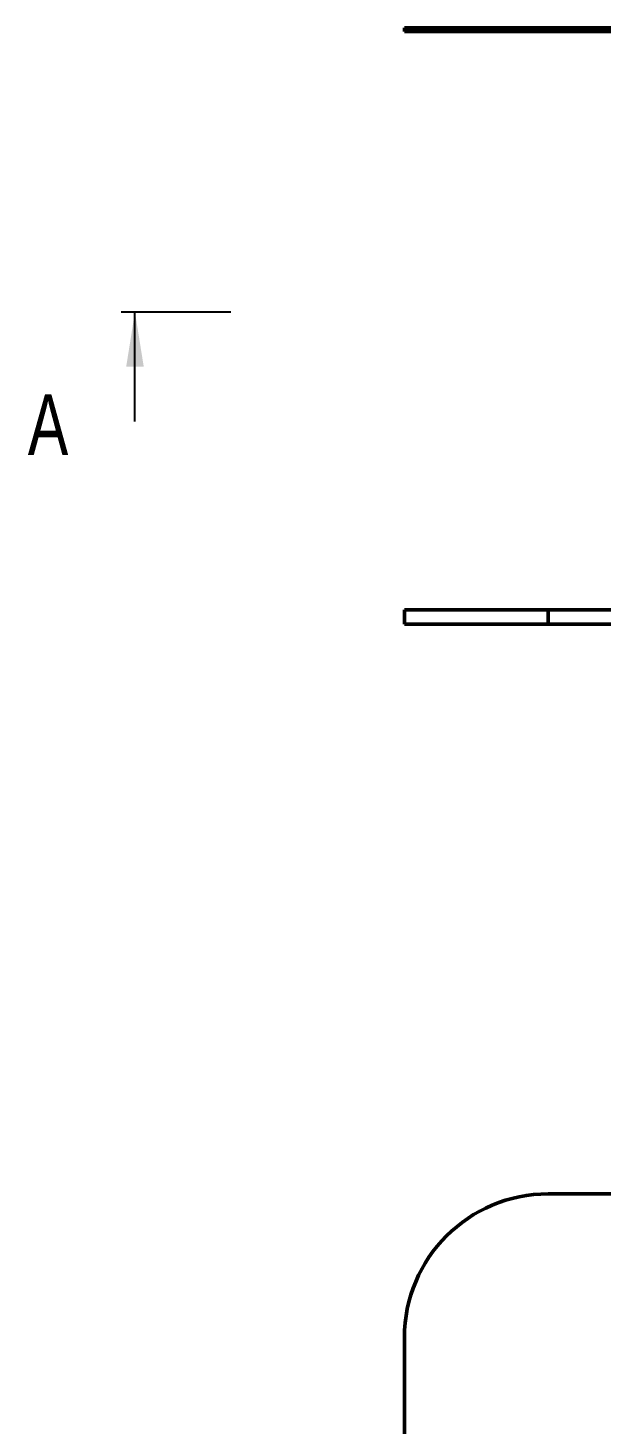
# Model space of a CAD drawing. Header units: millimetres. Extents: x 263 to 2983, y 441 to 2500.
# Drawn here: x 263.4 to 462.5, y 2000.8 to 2486.1 of the extents above; entities that cross this region are included whole.
import ezdxf

# ---------------------------------------------------------------- set-up
doc = ezdxf.new("R2010")
doc.units = ezdxf.units.MM
doc.header["$LTSCALE"] = 0.5
doc.layers.add('BOL', color=7, linetype='Continuous', lineweight=50)
doc.layers.add('SYM', color=30, linetype='Continuous')
doc.layers.add('TXT', color=114, linetype='Continuous')
doc.styles.add('SLDTEXTSTYLE0', font='TXT', dxfattribs={"width": 0.75})

msp = doc.modelspace()

# ---------------------------------------------------------------- linework, layer by layer
at = {"layer": 'BOL'}
for p, q in [((394.15, 2484.9), (394.15, 2486.1)), ((444.15, 2486.1), (394.15, 2486.1)), ((444.15, 2484.9), (394.15, 2484.9)), ((444.15, 2484.9), (444.15, 2486.1)), ((1174.15, 2486.1), (444.15, 2486.1)), ((1174.15, 2484.9), (444.15, 2484.9)), ((394.15, 2278.9), (394.15, 2283.9)), ((444.15, 2283.9), (394.15, 2283.9)), ((444.15, 2278.9), (444.15, 2283.9)), ((1174.15, 2283.9), (444.15, 2283.9)), ((444.15, 2278.9), (394.15, 2278.9)), ((1174.15, 2278.9), (444.15, 2278.9)), ((1174.15, 2080.87), (444.15, 2080.87)), ((394.15, 1142.78), (394.15, 2030.87))]:
    msp.add_line(p, q, dxfattribs=at)
msp.add_arc((444.15, 2030.87), 50, 90, 180, dxfattribs=at)
at = {"layer": 'SYM'}
for p, q in [((295.79, 2387.42), (333.91, 2387.42)), ((300.55, 2349.32), (300.55, 2387.42))]:
    msp.add_line(p, q, dxfattribs=at)
msp.add_solid([(300.55, 2387.42), (297.51, 2368.37), (303.6, 2368.37)], dxfattribs=at)

# ---------------------------------------------------------------- texts
at = {"layer": 'TXT', "insert": (263.33, 2358.7), "char_height": 21, "attachment_point": 1, "style": 'SLDTEXTSTYLE0'}
msp.add_mtext('A', dxfattribs=at)

doc.saveas('drawing.dxf')
